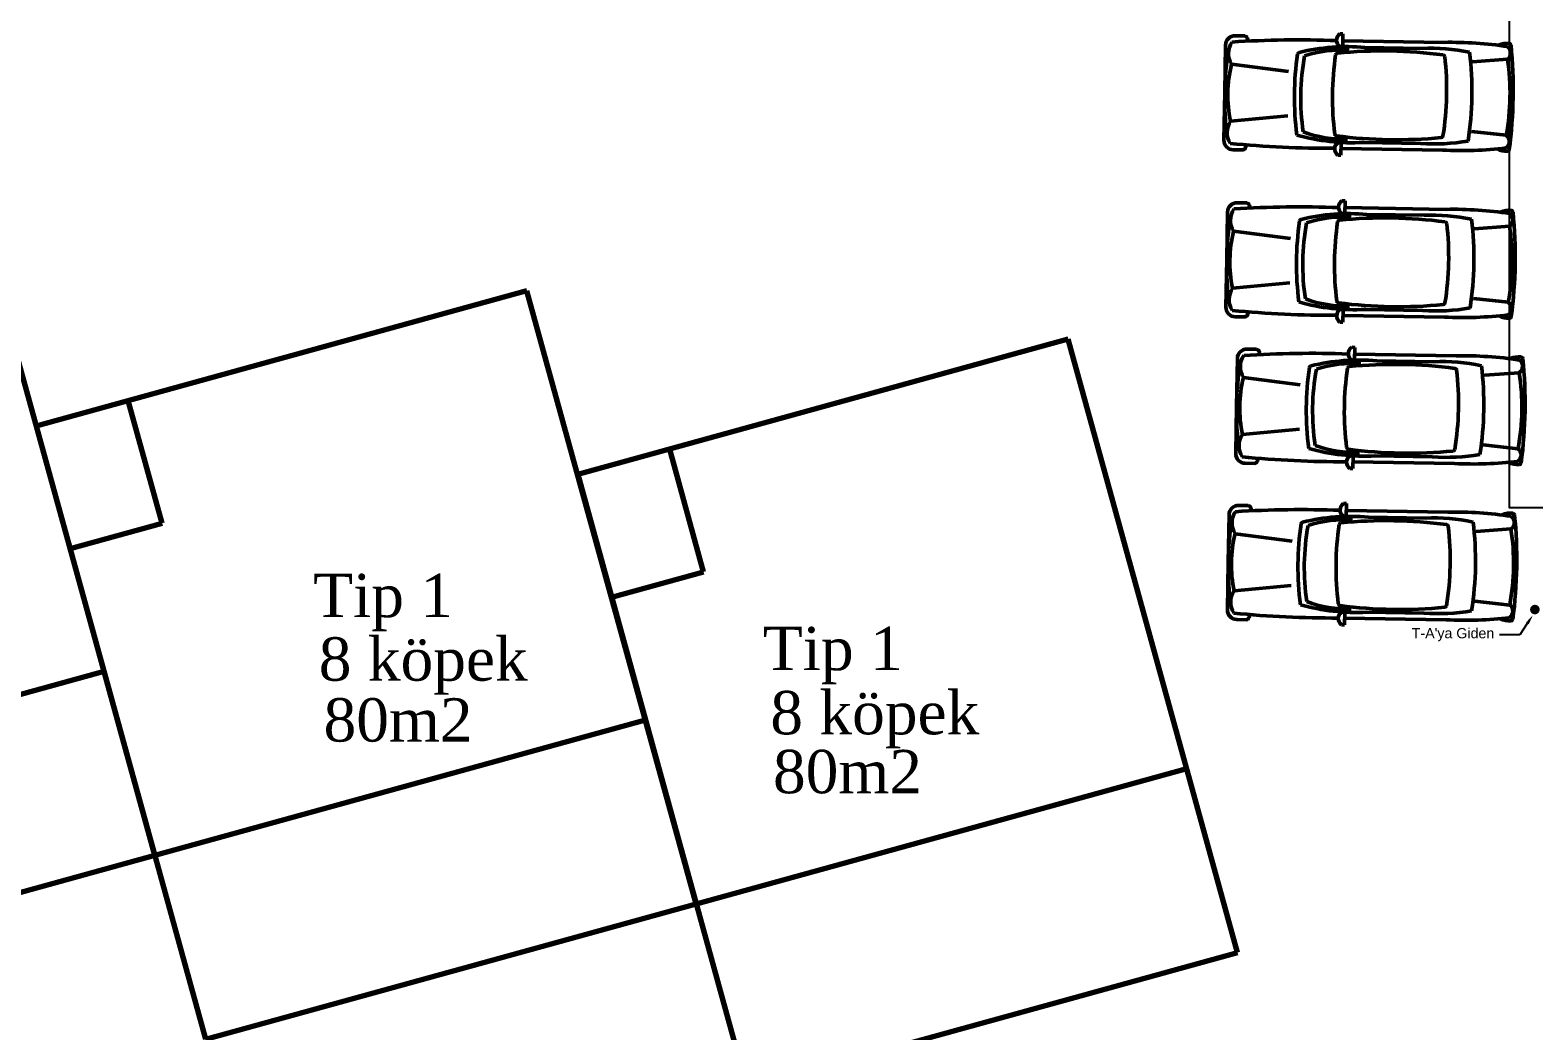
# Model space of a CAD drawing. Header units: millimetres. Extents: x 2046 to 14753, y 2361 to 29276.
# Drawn here: x 5561 to 6152, y 27235 to 27628 of the extents above; entities that cross this region are included whole.
import ezdxf
from ezdxf import colors
from ezdxf.entities.mleader import LeaderData, LeaderLine
from ezdxf.math import Vec2, Vec3

# ---------------------------------------------------------------- set-up
doc = ezdxf.new("R2010")
doc.units = ezdxf.units.MM
doc.layers.add('A.O. DUVAR', color=7, linetype='Continuous', lineweight=50)
doc.layers.add('KOLON HATTI  0.60 mm', color=91, linetype='Continuous', lineweight=53)
doc.layers.add('aydınlatma', color=3, linetype='Continuous')
doc.styles.add('A.O. MALZEME', font='times.ttf', dxfattribs={"height": 10})
doc.styles.get("Standard").update_dxf_attribs({"font": 'arial.ttf'})

msp = doc.modelspace()

# ---------------------------------------------------------------- linework, layer by layer
at = {"layer": 'A.O. DUVAR'}
for p, q in [((6030.544, 27603.846), (6030.854, 27622.53)), ((6034.653, 27626.204), (6038.39, 27626.142)), ((6075.781, 27626.925), (6077.026, 27626.905)), ((6077.026, 27626.905), (6076.944, 27621.922)), ((6076.982, 27624.256), (6116.841, 27623.595)), ((6076.944, 27621.922), (6075.698, 27621.943)), ((6085.66, 27621.62), (6108.081, 27621.248)), ((6141.65, 27616.954), (6127.928, 27615.936)), ((6033.222, 27615.015), (6055.601, 27612.152)), ((6030.235, 27585.162), (6030.544, 27603.846)), ((6032.85, 27592.594), (6055.312, 27594.713)), ((6127.473, 27588.533), (6141.154, 27587.06)), ((6037.646, 27581.301), (6033.909, 27581.363)), ((6073.793, 27581.947), (6073.789, 27581.948)), ((6076.319, 27584.24), (6075.073, 27584.261)), ((6076.236, 27579.258), (6076.319, 27584.24)), ((6116.139, 27581.245), (6076.28, 27581.906)), ((6107.461, 27583.881), (6085.04, 27584.253)), ((6074.99, 27579.278), (6076.236, 27579.258)), ((6035.442, 27560.571), (6039.179, 27560.509)), ((6076.57, 27561.293), (6077.815, 27561.272)), ((6077.815, 27561.272), (6077.733, 27556.29)), ((6077.771, 27558.623), (6117.63, 27557.962)), ((6031.333, 27538.213), (6031.643, 27556.897)), ((6077.733, 27556.29), (6076.487, 27556.31)), ((6086.449, 27555.988), (6108.87, 27555.616)), ((6142.439, 27551.321), (6128.717, 27550.303)), ((6034.011, 27549.382), (6056.39, 27546.519)), ((6031.024, 27519.529), (6031.333, 27538.213)), ((6033.639, 27526.961), (6056.101, 27529.081)), ((6128.262, 27522.9), (6141.943, 27521.427)), ((6038.435, 27515.668), (6034.698, 27515.73)), ((6074.582, 27516.315), (6074.578, 27516.315)), ((6077.108, 27518.607), (6075.862, 27518.628)), ((6077.025, 27513.625), (6077.108, 27518.607)), ((6116.928, 27515.612), (6077.069, 27516.273)), ((6108.25, 27518.248), (6085.829, 27518.62)), ((6075.779, 27513.645), (6077.025, 27513.625)), ((6035.202, 27480.649), (6035.512, 27499.333)), ((6039.311, 27503.008), (6043.047, 27502.946)), ((6081.601, 27498.726), (6080.356, 27498.746)), ((6080.438, 27503.729), (6081.684, 27503.708)), ((6081.684, 27503.708), (6081.601, 27498.726)), ((6081.64, 27501.06), (6121.499, 27500.398)), ((6090.318, 27498.424), (6112.738, 27498.052)), ((6146.307, 27493.757), (6132.585, 27492.739)), ((6037.879, 27491.818), (6060.258, 27488.955)), ((6034.892, 27461.965), (6035.202, 27480.649)), ((6037.507, 27469.397), (6059.969, 27471.517)), ((6132.131, 27465.336), (6145.811, 27463.863)), ((6042.304, 27458.105), (6038.567, 27458.167)), ((6078.45, 27458.751), (6078.446, 27458.751)), ((6080.976, 27461.043), (6079.731, 27461.064)), ((6080.894, 27456.061), (6080.976, 27461.043)), ((6120.796, 27458.048), (6080.938, 27458.71)), ((6112.119, 27460.684), (6089.698, 27461.056)), ((6079.648, 27456.082), (6080.894, 27456.061)), ((6036.044, 27441.574), (6039.78, 27441.512)), ((6077.171, 27442.295), (6078.417, 27442.275)), ((6078.417, 27442.275), (6078.334, 27437.292)), ((6078.373, 27439.626), (6118.232, 27438.965)), ((6031.935, 27419.216), (6032.245, 27437.899)), ((6078.334, 27437.292), (6077.089, 27437.313)), ((6087.051, 27436.99), (6109.471, 27436.618)), ((6034.612, 27430.385), (6056.991, 27427.521)), ((6143.04, 27432.324), (6129.318, 27431.305)), ((6031.625, 27400.532), (6031.935, 27419.216)), ((6034.24, 27407.964), (6056.702, 27410.083)), ((6128.863, 27403.902), (6142.544, 27402.43)), ((6077.709, 27399.61), (6076.463, 27399.631)), ((6077.626, 27394.627), (6077.709, 27399.61)), ((6108.851, 27399.251), (6086.431, 27399.623)), ((6039.036, 27396.671), (6035.3, 27396.733)), ((6075.183, 27397.317), (6075.179, 27397.317)), ((6076.381, 27394.648), (6077.626, 27394.627)), ((6117.529, 27396.615), (6077.67, 27397.276))]:
    msp.add_line(p, q, dxfattribs=at)
at = {"layer": 'A.O. DUVAR', "lineweight": 70}
for p, q in [((5610.089, 27304.098), (5543.589, 27545.091)), ((5756.333, 27525.994), (5563.539, 27472.793)), ((5822.833, 27285), (5756.333, 27525.994)), ((5969.078, 27506.896), (5776.283, 27453.696)), ((6035.578, 27265.903), (5969.078, 27506.896)), ((5612.988, 27434.57), (5599.688, 27482.768)), ((5563.539, 27472.793), (5630.039, 27231.8)), ((5825.732, 27415.472), (5812.432, 27463.671)), ((5776.283, 27453.696), (5842.783, 27212.702)), ((5576.839, 27424.595), (5612.988, 27434.57)), ((5789.583, 27405.497), (5825.732, 27415.472)), ((5397.344, 27323.196), (5590.139, 27376.396)), ((5610.089, 27304.098), (5802.883, 27357.298)), ((5822.833, 27285), (6015.628, 27338.201)), ((5417.294, 27250.898), (5610.089, 27304.098)), ((5630.039, 27231.8), (5822.833, 27285)), ((5842.783, 27212.702), (6035.578, 27265.903))]:
    msp.add_line(p, q, dxfattribs=at)
at = {"layer": 'A.O. DUVAR'}
for centre, radius, start, end in [((6034.591, 27622.468), 3.737, 89.049635, 179.049635), ((6040.145, 27619.261), 8.121, 146.578443, 211.520827), ((6059.566, 27212.765), 411.803, 87.922934, 93.647745), ((6038.02, 27624.626), 1.561, 341.196176, 76.279876), ((6077.608, 27624.403), 3.114, 125.919533, 232.179737), ((6119.334, 27473.419), 150.197, 81.423588, 90.950872), ((6141.589, 27615.221), 7.997, 84.218088, 114.742567), ((5963.283, 27604.962), 180.635, 352.525273, 5.573997), ((6142.32, 27622.434), 0.747, 5.573997, 84.218088), ((6153.235, 27601.81), 122.707, 170.878402, 187.220869), ((6171.929, 27602.123), 113.989, 171.474665, 187.533957), ((6059.939, 27618.911), 0.747, 103.730755, 171.474665), ((6078.733, 27541.996), 79.925, 85.027645, 103.730755), ((6150.744, 27601.852), 90.318, 169.522352, 188.576919), ((6076.177, 27575.678), 44.916, 85.869805, 108.48967), ((6186.876, 27601.875), 113.989, 171.50118, 187.244744), ((6074.878, 27618.611), 0.747, 95.679205, 171.50118), ((6092.619, 27440.222), 180.016, 82.420066, 95.679205), ((6111.19, 27545.818), 75.494, 78.110544, 92.360577), ((6003.775, 27604.913), 113.989, 350.854526, 6.598091), ((6116.266, 27617.925), 0.747, 6.598091, 82.420066), ((6005.01, 27604.269), 122.707, 350.878402, 7.220869), ((6052.342, 27603.484), 90.318, 349.522352, 8.576919), ((6052.342, 27603.484), 90.318, 349.522352, 8.576919), ((6139.823, 27619.476), 3.114, 305.919533, 52.179737), ((6139.823, 27619.476), 3.114, 305.919533, 52.179737), ((6082.859, 27602.978), 51.076, 166.369252, 191.730019), ((6039.628, 27588.121), 8.121, 146.578443, 211.520827), ((6080.758, 27664.063), 79.925, 254.146981, 273.071625), ((6077.086, 27630.484), 44.916, 249.6096, 272.229465), ((6074.539, 27587.595), 0.747, 187.244744, 262.476383), ((6098.011, 27765.32), 180.016, 262.476383, 275.622887), ((6115.576, 27586.914), 0.747, 275.622887, 350.854526), ((6139.244, 27584.6), 3.114, 305.919533, 52.179737), ((6033.971, 27585.1), 3.737, 179.049635, 269.049635), ((6072.521, 27993.749), 411.803, 264.451525, 270.176336), ((6037.326, 27582.829), 1.561, 281.819394, 16.903094), ((6076.9, 27581.738), 3.114, 125.919533, 232.179737), ((6113.071, 27659.167), 75.494, 265.738694, 279.988726), ((6123.611, 27731.256), 150.197, 267.148399, 276.675682), ((6141.151, 27588.794), 7.997, 242.512535, 273.881182), ((6141.642, 27581.56), 0.747, 273.881182, 352.525273), ((6035.38, 27556.835), 3.737, 89.049635, 179.049635), ((6040.934, 27553.628), 8.121, 146.578443, 211.520827), ((6060.355, 27147.132), 411.803, 87.922934, 93.647745), ((6038.809, 27558.993), 1.561, 341.196176, 76.279876), ((6078.397, 27558.77), 3.114, 125.919533, 232.179737), ((6120.123, 27407.786), 150.197, 81.423588, 90.950872), ((6142.378, 27549.588), 7.997, 84.218088, 114.742567), ((6143.109, 27556.801), 0.747, 5.573997, 84.218088), ((6154.024, 27536.178), 122.707, 170.878402, 187.220869), ((6172.718, 27536.49), 113.989, 171.474665, 187.533957), ((6060.728, 27553.278), 0.747, 103.730755, 171.474665), ((6079.522, 27476.363), 79.925, 85.027645, 103.730755), ((6151.533, 27536.219), 90.318, 169.522352, 188.576919), ((6076.966, 27510.045), 44.916, 85.869805, 108.48967), ((6187.665, 27536.243), 113.989, 171.50118, 187.244744), ((6075.667, 27552.978), 0.747, 95.679205, 171.50118), ((6093.408, 27374.589), 180.016, 82.420066, 95.679205), ((6111.979, 27480.185), 75.494, 78.110544, 92.360577), ((6004.564, 27539.28), 113.989, 350.854526, 6.598091), ((6117.055, 27552.292), 0.747, 6.598091, 82.420066), ((6005.799, 27538.636), 122.707, 350.878402, 7.220869), ((6053.131, 27537.851), 90.318, 349.522352, 8.576919), ((6053.131, 27537.851), 90.318, 349.522352, 8.576919), ((6140.612, 27553.843), 3.114, 305.919533, 52.179737), ((6140.612, 27553.843), 3.114, 305.919533, 52.179737), ((5964.072, 27539.329), 180.635, 352.525273, 5.573997), ((6083.648, 27537.345), 51.076, 166.369252, 191.730019), ((6040.417, 27522.488), 8.121, 146.578443, 211.520827), ((6081.547, 27598.431), 79.925, 254.146981, 273.071625), ((6077.875, 27564.851), 44.916, 249.6096, 272.229465), ((6075.328, 27521.962), 0.747, 187.244744, 262.476383), ((6034.76, 27519.467), 3.737, 179.049635, 269.049635), ((6073.31, 27928.116), 411.803, 264.451525, 270.176336), ((6038.115, 27517.196), 1.561, 281.819394, 16.903094), ((6077.689, 27516.106), 3.114, 125.919533, 232.179737), ((6098.8, 27699.688), 180.016, 262.476383, 275.622887), ((6113.86, 27593.534), 75.494, 265.738694, 279.988726), ((6116.365, 27521.281), 0.747, 275.622887, 350.854526), ((6124.4, 27665.623), 150.197, 267.148399, 276.675682), ((6141.94, 27523.161), 7.997, 242.512535, 273.881182), ((6140.033, 27518.967), 3.114, 305.919533, 52.179737), ((6142.431, 27515.927), 0.747, 273.881182, 352.525273), ((6157.892, 27478.614), 122.707, 170.878402, 187.220869), ((6039.249, 27499.271), 3.737, 89.049635, 179.049635), ((6044.802, 27496.064), 8.121, 146.578443, 211.520827), ((6064.224, 27089.568), 411.803, 87.922934, 93.647745), ((6042.677, 27501.429), 1.561, 341.196176, 76.279876), ((6083.39, 27418.799), 79.925, 85.027645, 103.730755), ((6082.265, 27501.207), 3.114, 125.919533, 232.179737), ((6115.848, 27422.621), 75.494, 78.110544, 92.360577), ((6123.991, 27350.222), 150.197, 81.423588, 90.950872), ((6146.247, 27492.024), 7.997, 84.218088, 114.742567), ((6144.48, 27496.279), 3.114, 305.919533, 52.179737), ((6144.48, 27496.279), 3.114, 305.919533, 52.179737), ((5967.94, 27481.765), 180.635, 352.525273, 5.573997), ((6146.977, 27499.238), 0.747, 5.573997, 84.218088), ((6176.587, 27478.927), 113.989, 171.474665, 187.533957), ((6064.597, 27495.714), 0.747, 103.730755, 171.474665), ((6155.401, 27478.655), 90.318, 169.522352, 188.576919), ((6080.834, 27452.482), 44.916, 85.869805, 108.48967), ((6191.534, 27478.679), 113.989, 171.50118, 187.244744), ((6079.536, 27495.415), 0.747, 95.679205, 171.50118), ((6097.276, 27317.025), 180.016, 82.420066, 95.679205), ((6008.432, 27481.716), 113.989, 350.854526, 6.598091), ((6120.923, 27494.728), 0.747, 6.598091, 82.420066), ((6009.667, 27481.073), 122.707, 350.878402, 7.220869), ((6057, 27480.288), 90.318, 349.522352, 8.576919), ((6057, 27480.288), 90.318, 349.522352, 8.576919), ((6087.517, 27479.781), 51.076, 166.369252, 191.730019), ((6044.286, 27464.924), 8.121, 146.578443, 211.520827), ((6085.415, 27540.867), 79.925, 254.146981, 273.071625), ((6081.743, 27507.288), 44.916, 249.6096, 272.229465), ((6079.196, 27464.398), 0.747, 187.244744, 262.476383), ((6102.669, 27642.124), 180.016, 262.476383, 275.622887), ((6120.234, 27463.717), 0.747, 275.622887, 350.854526), ((6143.902, 27461.403), 3.114, 305.919533, 52.179737), ((6038.629, 27461.903), 3.737, 179.049635, 269.049635), ((6077.179, 27870.552), 411.803, 264.451525, 270.176336), ((6041.984, 27459.633), 1.561, 281.819394, 16.903094), ((6081.558, 27458.542), 3.114, 125.919533, 232.179737), ((6117.728, 27535.97), 75.494, 265.738694, 279.988726), ((6128.269, 27608.059), 150.197, 267.148399, 276.675682), ((6145.809, 27465.597), 7.997, 242.512535, 273.881182), ((6146.299, 27458.364), 0.747, 273.881182, 352.525273), ((6035.982, 27437.837), 3.737, 89.049635, 179.049635), ((6041.535, 27434.63), 8.121, 146.578443, 211.520827), ((6060.956, 27028.135), 411.803, 87.922934, 93.647745), ((6039.41, 27439.995), 1.561, 341.196176, 76.279876), ((6078.998, 27439.773), 3.114, 125.919533, 232.179737), ((6120.724, 27288.789), 150.197, 81.423588, 90.950872), ((6154.625, 27417.18), 122.707, 170.878402, 187.220869), ((6173.319, 27417.493), 113.989, 171.474665, 187.533957), ((6061.329, 27434.281), 0.747, 103.730755, 171.474665), ((6080.123, 27357.366), 79.925, 85.027645, 103.730755), ((6152.134, 27417.222), 90.318, 169.522352, 188.576919), ((6077.567, 27391.048), 44.916, 85.869805, 108.48967), ((6188.266, 27417.245), 113.989, 171.50118, 187.244744), ((6076.269, 27433.981), 0.747, 95.679205, 171.50118), ((6094.009, 27255.592), 180.016, 82.420066, 95.679205), ((6112.581, 27361.188), 75.494, 78.110544, 92.360577), ((6005.165, 27420.283), 113.989, 350.854526, 6.598091), ((6117.656, 27433.294), 0.747, 6.598091, 82.420066), ((6006.4, 27419.639), 122.707, 350.878402, 7.220869), ((6142.98, 27430.591), 7.997, 84.218088, 114.742567), ((6141.213, 27434.846), 3.114, 305.919533, 52.179737), ((6141.213, 27434.846), 3.114, 305.919533, 52.179737), ((5964.673, 27420.331), 180.635, 352.525273, 5.573997), ((6143.71, 27437.804), 0.747, 5.573997, 84.218088), ((6084.25, 27418.348), 51.076, 166.369252, 191.730019), ((6053.733, 27418.854), 90.318, 349.522352, 8.576919), ((6053.733, 27418.854), 90.318, 349.522352, 8.576919), ((6041.019, 27403.491), 8.121, 146.578443, 211.520827), ((6078.476, 27445.854), 44.916, 249.6096, 272.229465), ((6035.362, 27400.47), 3.737, 179.049635, 269.049635), ((6073.912, 27809.118), 411.803, 264.451525, 270.176336), ((6038.717, 27398.199), 1.561, 281.819394, 16.903094), ((6082.148, 27479.433), 79.925, 254.146981, 273.071625), ((6078.291, 27397.108), 3.114, 125.919533, 232.179737), ((6075.929, 27402.965), 0.747, 187.244744, 262.476383), ((6099.402, 27580.69), 180.016, 262.476383, 275.622887), ((6114.461, 27474.536), 75.494, 265.738694, 279.988726), ((6116.967, 27402.284), 0.747, 275.622887, 350.854526), ((6125.001, 27546.626), 150.197, 267.148399, 276.675682), ((6140.635, 27399.969), 3.114, 305.919533, 52.179737), ((6142.541, 27404.163), 7.997, 242.512535, 273.881182), ((6143.032, 27396.93), 0.747, 273.881182, 352.525273)]:
    msp.add_arc(centre, radius, start, end, dxfattribs=at)
at = {"layer": 'aydınlatma'}
msp.add_lwpolyline([(6182.426, 27410.644), (6192.426, 27410.644), (6192.426, 27440.644), (6142.426, 27440.644), (6142.426, 28020.5)], dxfattribs=at)
at = {"layer": 'KOLON HATTI  0.60 mm', "const_width": 1.874}
msp.add_lwpolyline([(6153.372, 27400.644, 1), (6151.497, 27400.644, 1)], format="xyb", close=True, dxfattribs=at)

# ---------------------------------------------------------------- texts
at = {"layer": 'A.O. DUVAR', "style": 'A.O. MALZEME'}
for s, p in [('Tip 1', (5672.317, 27397.678, 5)), ('Tip 1', (5849.031, 27376.844, 5)), ('8 köpek', (5674.525, 27372.69, 5)), ('8 köpek', (5851.978, 27351.606, 5)), ('80m2 ', (5676.408, 27348.765, 5)), ('80m2 ', (5853.019, 27328.451, 5))]:
    msp.add_text(s, height=17.0249, dxfattribs=at).set_placement(p)

# ---------------------------------------------------------------- leaders
at = {"layer": 'KOLON HATTI  0.60 mm'}
ml = msp.add_multileader_mtext('Standard', dxfattribs=at)
ml.set_content("T-A'ya Giden", color=256)
ml.set_leader_properties()
ml.build(insert=Vec2(0, 0))
ctx = ml.context
ctx.base_point, ctx.plane_origin = Vec3(6102.557, 27390.779), Vec3(6151.682, 27398.481)
ctx.text_align_type = 2
notes = []
notes.append((ctx, [(0, (1, 1, 0), (6146.475, 27390.779), (-1, 0), 8, [(0, [(6151.682, 27398.481)], 0, [])])]))
ctx.mtext.insert, ctx.mtext.alignment, ctx.mtext.flow_direction = Vec3(6136.475, 27393.367), 3, 5
for ctx, leaders in notes:
    for number, flags, end, landing, length, lines in leaders:
        leader = LeaderData()
        leader.index, (leader.has_last_leader_line, leader.has_dogleg_vector, leader.attachment_direction) = number, flags
        leader.last_leader_point, leader.dogleg_vector, leader.dogleg_length = Vec3(end), Vec3(landing), length
        for number, points, colour, breaks in lines:
            line = LeaderLine()
            line.index, line.vertices, line.color, line.breaks = number, Vec3.list(points), colors.encode_raw_color(colour), breaks
            leader.lines.append(line)
        ctx.leaders.append(leader)

doc.saveas('drawing.dxf')
